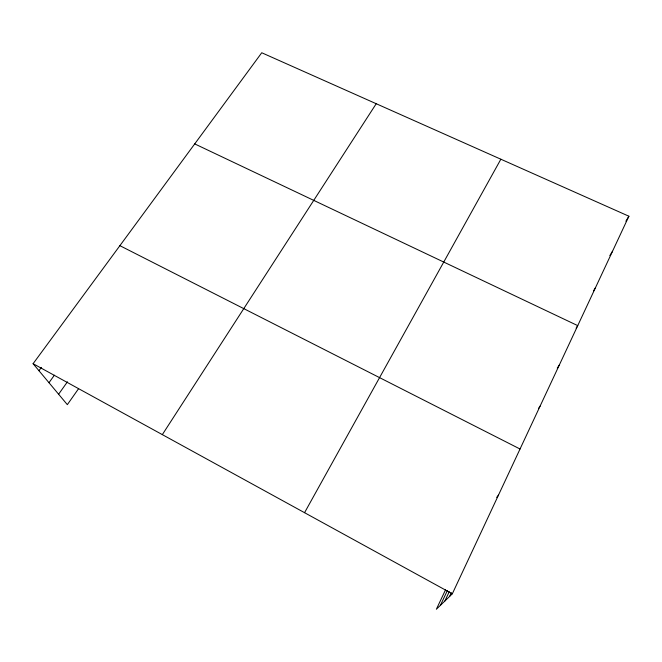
<?xml version="1.0" encoding="UTF-8"?>
<svg xmlns="http://www.w3.org/2000/svg" width="662" height="662" viewBox="0 0 662 662"><rect width="100%" height="100%" fill="white"/><g stroke="black" fill="none" stroke-linecap="round" stroke-linejoin="round"><path stroke-width="0.99" d="M449.564 596.47L451.318 592.73M445.551 589.784L436.374 609.247L452.32 593.797L628.9 216.226L261.747 52.753L33.1 363.695L67.334 404.656L78.588 388.66M444.872 601.013L449.266 591.663M440.404 605.349L447.33 590.62M304.553 512.686L500.861 159.219M625.888 221.207L628.9 216.226M609.843 255.606L612.499 251.287M593.425 290.974L595.461 287.73M576.122 328.137L577.736 325.63L194.719 143.902M162.331 434.628L376.223 103.719M557.255 368.146L559.291 365.076M538.463 408.504L540.068 406.17M58.612 394.221L67.441 381.8M48.98 382.702L54.392 375.197M38.959 370.703L41.358 367.41M496.674 497.419L498.478 495.11M119.888 245.668L520.034 449.01M33.1 363.695L452.32 593.797"/></g></svg>
